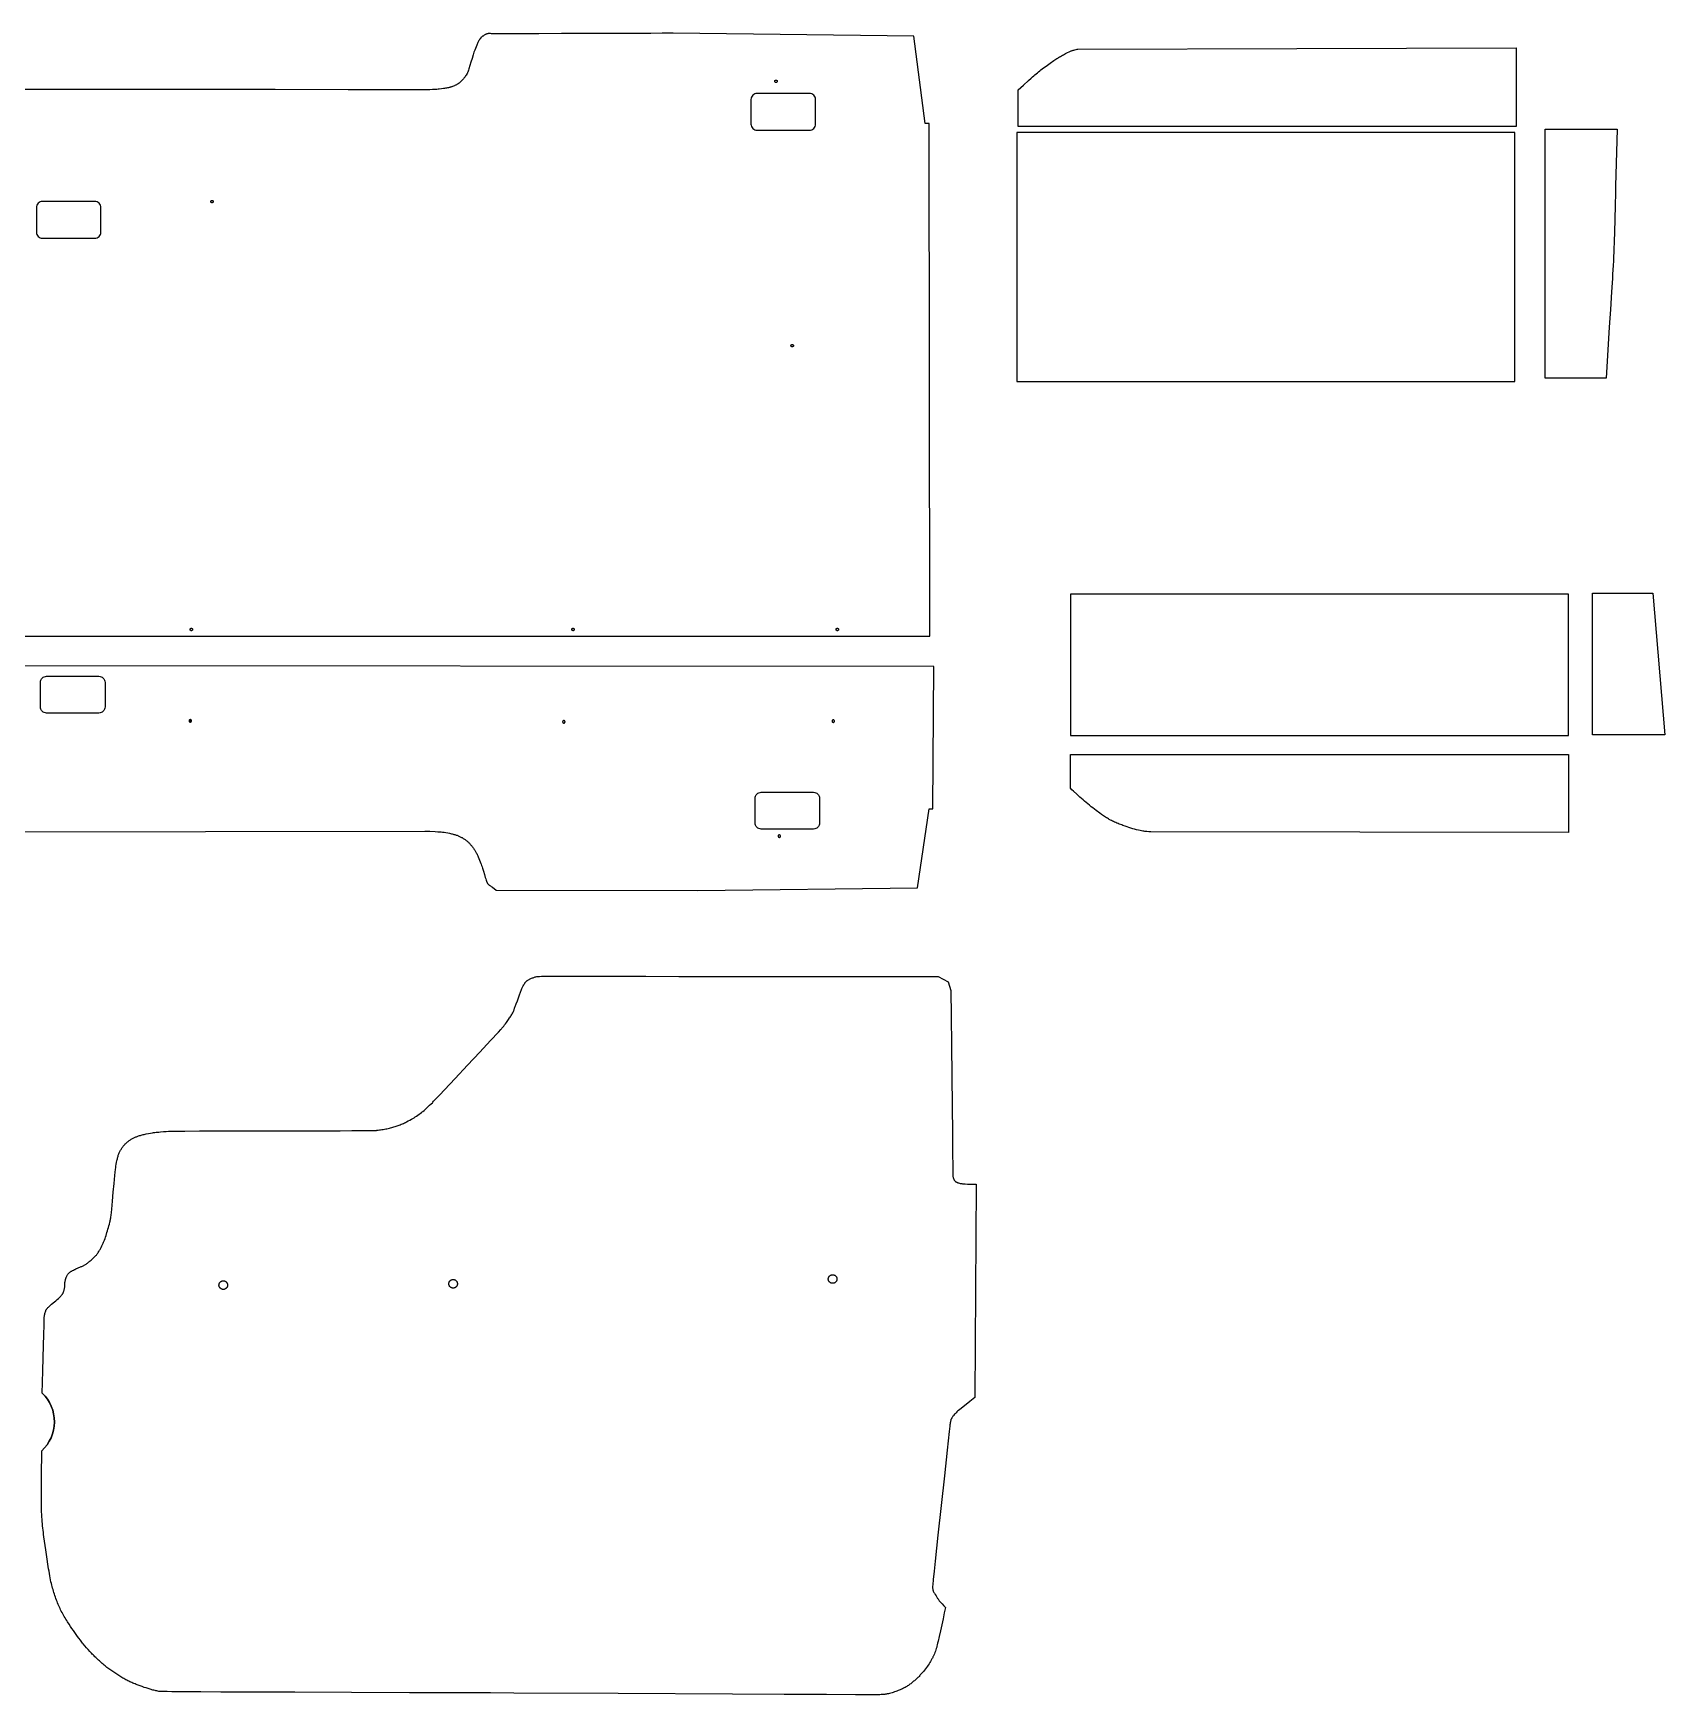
# Model space of a CAD drawing. Extents: x -1570 to 2418, y 1374 to 5847.
# Drawn here: x -236 to 2418, y 1374 to 4076 of the extents above; entities that cross this region are included whole.
import ezdxf

# ---------------------------------------------------------------- set-up
doc = ezdxf.new("R2010")
doc.units = 0
doc.layers.add('Default_Layer', color=1, linetype='CONTINUOUS')

msp = doc.modelspace()

# ---------------------------------------------------------------- linework, layer by layer
at = {"layer": 'Default_Layer'}
for points in [[(-318.1, 3095.7), (1222.3, 3095.7), (1221.4, 3929.2), (1214.6, 3929.2), (1196.4, 4071.6), (804.8, 4076.2), (786.7, 4076.1), (768.5, 4076), (750.3, 4075.9), (732.1, 4075.8), (695.7, 4075.7), (659.4, 4075.6), (623, 4075.5), (586.6, 4075.4), (568.4, 4075.4), (550.3, 4075.3), (532.1, 4075.2), (513.9, 4075), (513.2, 4075.1), (512.4, 4075.1), (510.9, 4075.2), (509.4, 4075.4), (507.9, 4075.5), (507.1, 4075.5), (506.4, 4075.6), (505.6, 4075.6), (504.9, 4075.5), (504.2, 4075.5), (503.4, 4075.4), (502.7, 4075.2), (502, 4075), (501.3, 4074.8), (500.6, 4074.5), (499.8, 4074.2), (499.1, 4073.9), (498.4, 4073.5), (497.7, 4073.1), (497, 4072.7), (496.3, 4072.2), (495.6, 4071.7), (494.9, 4071.2), (494.2, 4070.7), (493.6, 4070.2), (492.9, 4069.6), (492.3, 4069), (491.8, 4068.4), (491.2, 4067.8), (491, 4067.5), (490.7, 4067.2), (490.1, 4066.3), (489.6, 4065.4), (489, 4064.4), (488.4, 4063.3), (487.8, 4062.1), (487.2, 4060.9), (486.6, 4059.6), (486, 4058.2), (485.4, 4056.9), (484.2, 4054.1), (483.1, 4051.4), (482.1, 4048.8), (481.6, 4047.4), (480.9, 4045.5), (480.2, 4043.3), (479.4, 4040.9), (477.7, 4035.3), (476, 4029.4), (474.2, 4023.6), (472.6, 4018.5), (471.9, 4016.3), (471.3, 4014.5), (470.8, 4013.1), (470.6, 4012.5), (470.4, 4012.1), (470.1, 4011.4), (469.7, 4010.8), (469.4, 4010.1), (469, 4009.4), (468.2, 4008.1), (467.3, 4006.8), (466.4, 4005.5), (465.5, 4004.3), (464.6, 4003.1), (463.6, 4002), (462.7, 4000.9), (461.7, 3999.8), (460.6, 3998.7), (459.6, 3997.6), (458.5, 3996.6), (457.9, 3996.2), (457.4, 3995.7), (456.8, 3995.2), (456.2, 3994.8), (455.6, 3994.3), (455, 3993.9), (454.3, 3993.5), (453.7, 3993.1), (453, 3992.7), (452.2, 3992.3), (451.5, 3991.9), (450.7, 3991.5), (449.9, 3991.2), (449.1, 3990.8), (447.4, 3990.1), (445.7, 3989.4), (444.9, 3989.1), (444.1, 3988.8), (443.2, 3988.5), (442.4, 3988.3), (441.5, 3988), (440.4, 3987.8), (439.2, 3987.5), (437.8, 3987.3), (436.3, 3987), (434.8, 3986.7), (433.1, 3986.4), (431.4, 3986.2), (427.8, 3985.7), (424.2, 3985.2), (422.5, 3985), (420.7, 3984.8), (419, 3984.7), (417.4, 3984.6), (416, 3984.5), (413.3, 3984.5), (409.3, 3984.4), (404.2, 3984.4), (390.9, 3984.3), (373.6, 3984.3), (353.1, 3984.3), (329.6, 3984.3), (276.3, 3984.3), (157.5, 3984.5), (100.1, 3984.5), (49.4, 3984.6), (-318.6, 3984.6)], [(-312.1, 2777.3), (44.5, 2777.9), (401.1, 2778.5), (405.1, 2778.3), (409.3, 2778.1), (417.9, 2777.6), (422.1, 2777.4), (424, 2777.3), (425.9, 2777.1), (427.7, 2777), (429.5, 2776.8), (431, 2776.6), (432.5, 2776.4), (435.3, 2775.9), (438.3, 2775.4), (441.2, 2774.8), (442.7, 2774.5), (444.1, 2774.2), (445.6, 2773.9), (447, 2773.5), (448.3, 2773.1), (449.7, 2772.8), (450.9, 2772.4), (452.1, 2772), (453.3, 2771.6), (454.4, 2771.1), (455.4, 2770.7), (456.5, 2770.2), (457.5, 2769.8), (458.5, 2769.3), (459.6, 2768.7), (460.6, 2768.2), (461.6, 2767.7), (462.6, 2767.1), (463.5, 2766.5), (464.5, 2765.9), (465.5, 2765.2), (466.4, 2764.6), (467.3, 2763.9), (468.2, 2763.2), (469.1, 2762.5), (470, 2761.8), (470.8, 2761), (471.7, 2760.2), (472.6, 2759.4), (473.4, 2758.5), (474.3, 2757.6), (475.1, 2756.7), (476, 2755.7), (476.8, 2754.7), (477.6, 2753.7), (478.4, 2752.7), (479.2, 2751.7), (479.9, 2750.6), (480.7, 2749.6), (481.4, 2748.5), (482.1, 2747.4), (482.8, 2746.4), (483.5, 2745.3), (484.1, 2744.2), (484.7, 2743), (485.4, 2741.8), (486, 2740.5), (486.6, 2739.2), (487.2, 2737.9), (487.8, 2736.6), (488.9, 2733.9), (490, 2731.2), (491.1, 2728.5), (492.1, 2725.8), (492.7, 2724.4), (493.3, 2722.5), (494, 2720.5), (494.7, 2718.2), (496.2, 2713.2), (497.8, 2708), (499.3, 2702.9), (500, 2700.6), (500.7, 2698.5), (501.4, 2696.7), (501.9, 2695.1), (502.2, 2694.5), (502.4, 2694), (502.7, 2693.5), (502.9, 2693.2), (503.3, 2692.7), (503.7, 2692.2), (504.1, 2691.8), (504.6, 2691.4), (505.1, 2690.9), (505.6, 2690.6), (506.2, 2690.2), (506.7, 2689.8), (507.8, 2689.1), (508.9, 2688.4), (510, 2687.7), (510.6, 2687.4), (511.1, 2687), (517.2, 2682.2), (845.2, 2681.6), (1202, 2686.3), (1221.1, 2814.6), (1227.4, 2814.6), (1228.6, 3045.9), (1228.6, 3045.9), (-312.1, 3047.1)], [(17.7, 2957.7), (21.3, 2957.7)]]:
    msp.add_lwpolyline(points, dxfattribs=at)
for points in [[(2176.1, 4052.3), (2176.1, 3924.7), (1366.1, 3924.7), (1366.1, 3984.4), (1370.2, 3988.1), (1374.5, 3991.9), (1382.9, 3999.5), (1387.1, 4003.3), (1389.2, 4005.1), (1391.2, 4006.8), (1393.3, 4008.6), (1395.2, 4010.2), (1397.2, 4011.8), (1399.1, 4013.4), (1401, 4014.9), (1403, 4016.5), (1405.1, 4018.1), (1407.2, 4019.7), (1411.5, 4022.9), (1415.8, 4026), (1419.9, 4029), (1421.9, 4030.4), (1423.8, 4031.7), (1425.6, 4032.9), (1427.3, 4034), (1428.9, 4035), (1430.3, 4035.9), (1431.7, 4036.8), (1433.2, 4037.7), (1434.8, 4038.6), (1436.5, 4039.5), (1438.1, 4040.4), (1439.8, 4041.3), (1443.1, 4043), (1446.3, 4044.6), (1449, 4045.9), (1451.3, 4047), (1452.2, 4047.4), (1452.9, 4047.7), (1453.5, 4047.9), (1454.2, 4048.1), (1455.4, 4048.5), (1456.7, 4048.9), (1457.9, 4049.2), (1460.5, 4049.8), (1461.7, 4050.1), (1463, 4050.5), (1819.2, 4051.3), (2176.1, 4052.3)], [(970.1, 3998.1), (970.1, 3998.3), (970.1, 3998.5), (970.2, 3998.7), (970.2, 3998.9), (970.3, 3999.1), (970.4, 3999.2), (970.5, 3999.4), (970.6, 3999.5), (970.8, 3999.6), (970.9, 3999.8), (971.1, 3999.9), (971.3, 3999.9), (971.5, 4000), (971.7, 4000.1), (971.9, 4000.1), (972.1, 4000.1), (972.3, 4000.1), (972.5, 4000.1), (972.7, 4000), (972.8, 3999.9), (973, 3999.9), (973.2, 3999.8), (973.3, 3999.6), (973.5, 3999.5), (973.6, 3999.4), (973.7, 3999.2), (973.8, 3999.1), (973.9, 3998.9), (974, 3998.7), (974, 3998.5), (974.1, 3998.3), (974.1, 3998.1), (974.1, 3997.9), (974, 3997.7), (974, 3997.5), (973.9, 3997.3), (973.8, 3997.1), (973.7, 3997), (973.6, 3996.8), (973.5, 3996.7), (973.3, 3996.6), (973.2, 3996.4), (973, 3996.3), (972.8, 3996.3), (972.7, 3996.2), (972.5, 3996.1), (972.3, 3996.1), (972.1, 3996.1), (971.9, 3996.1), (971.7, 3996.1), (971.5, 3996.2), (971.3, 3996.3), (971.1, 3996.3), (970.9, 3996.4), (970.8, 3996.6), (970.6, 3996.7), (970.5, 3996.8), (970.4, 3997), (970.3, 3997.1), (970.2, 3997.3), (970.2, 3997.5), (970.1, 3997.7), (970.1, 3997.9), (970.1, 3998.1)], [(2222.8, 3920), (2340.3, 3920), (2337.6, 3827.7), (2337.2, 3813.4), (2336.9, 3799), (2336.2, 3770.3), (2335.8, 3756), (2335.6, 3748.8), (2335.4, 3741.7), (2335.1, 3734.5), (2334.9, 3727.3), (2334.6, 3720.1), (2334.3, 3713), (2334, 3705.8), (2333.6, 3698.6), (2333.2, 3691.5), (2332.8, 3684.3), (2332.4, 3677.1), (2332, 3670), (2331.1, 3655.6), (2329.2, 3627), (2328.3, 3612.6), (2327.4, 3598.3), (2322.3, 3515), (2222.9, 3515), (2222.8, 3515), (2222.8, 3717.5), (2222.8, 3920)], [(1363.7, 3509.9), (2173.7, 3509.9), (2173.7, 3914.9), (1363.7, 3914.9), (1363.7, 3509.9)], [(52.9, 3802.3), (52.9, 3802.5), (52.9, 3802.7), (52.9, 3802.9), (53, 3803.1), (53.1, 3803.3), (53.2, 3803.4), (53.3, 3803.6), (53.4, 3803.7), (53.6, 3803.9), (53.7, 3804), (53.9, 3804.1), (54.1, 3804.2), (54.3, 3804.2), (54.5, 3804.3), (54.7, 3804.3), (54.9, 3804.3), (55.1, 3804.3), (55.3, 3804.3), (55.4, 3804.2), (55.6, 3804.2), (55.8, 3804.1), (56, 3804), (56.1, 3803.9), (56.3, 3803.7), (56.4, 3803.6), (56.5, 3803.4), (56.6, 3803.3), (56.7, 3803.1), (56.8, 3802.9), (56.8, 3802.7), (56.8, 3802.5), (56.9, 3802.3), (56.8, 3802.1), (56.8, 3801.9), (56.8, 3801.7), (56.7, 3801.6), (56.6, 3801.4), (56.5, 3801.2), (56.4, 3801.1), (56.3, 3800.9), (56.1, 3800.8), (56, 3800.7), (55.8, 3800.6), (55.6, 3800.5), (55.4, 3800.4), (55.3, 3800.4), (55.1, 3800.3), (54.9, 3800.3), (54.7, 3800.3), (54.5, 3800.4), (54.3, 3800.4), (54.1, 3800.5), (53.9, 3800.6), (53.7, 3800.7), (53.6, 3800.8), (53.4, 3800.9), (53.3, 3801.1), (53.2, 3801.2), (53.1, 3801.4), (53, 3801.6), (52.9, 3801.7), (52.9, 3801.9), (52.9, 3802.1), (52.9, 3802.3)], [(996.4, 3568), (996.4, 3568.2), (996.5, 3568.4), (996.5, 3568.6), (996.6, 3568.8), (996.7, 3569), (996.8, 3569.1), (996.9, 3569.3), (997, 3569.4), (997.1, 3569.6), (997.3, 3569.7), (997.5, 3569.8), (997.6, 3569.9), (997.8, 3569.9), (998, 3570), (998.2, 3570), (998.4, 3570), (998.6, 3570), (998.8, 3570), (999, 3569.9), (999.2, 3569.9), (999.4, 3569.8), (999.5, 3569.7), (999.7, 3569.6), (999.8, 3569.4), (1000, 3569.3), (1000.1, 3569.1), (1000.2, 3569), (1000.3, 3568.8), (1000.3, 3568.6), (1000.4, 3568.4), (1000.4, 3568.2), (1000.4, 3568), (1000.4, 3567.8), (1000.4, 3567.6), (1000.3, 3567.4), (1000.3, 3567.2), (1000.2, 3567.1), (1000.1, 3566.9), (1000, 3566.7), (999.8, 3566.6), (999.7, 3566.5), (999.5, 3566.4), (999.4, 3566.3), (999.2, 3566.2), (999, 3566.1), (998.8, 3566.1), (998.6, 3566), (998.4, 3566), (998.2, 3566), (998, 3566.1), (997.8, 3566.1), (997.6, 3566.2), (997.5, 3566.3), (997.3, 3566.4), (997.1, 3566.5), (997, 3566.6), (996.9, 3566.7), (996.8, 3566.9), (996.7, 3567.1), (996.6, 3567.2), (996.5, 3567.4), (996.5, 3567.6), (996.4, 3567.8), (996.4, 3568)], [(2260.9, 3163.8), (1450.9, 3163.8), (1450.9, 2933.8), (2260.9, 2933.8), (2260.9, 3163.8)], [(2417.6, 2935.2), (2300.8, 2935.2), (2300.1, 2935.2), (2300.1, 2971.6), (2300.1, 3165.2), (2398, 3165.2), (2417.6, 2935.2)], [(19.2, 3106.4), (19.2, 3106.6), (19.2, 3106.8), (19.3, 3107), (19.3, 3107.2), (19.4, 3107.3), (19.5, 3107.5), (19.6, 3107.7), (19.8, 3107.8), (19.9, 3107.9), (20.1, 3108.1), (20.2, 3108.2), (20.4, 3108.2), (20.6, 3108.3), (20.8, 3108.4), (21, 3108.4), (21.2, 3108.4), (21.4, 3108.4), (21.6, 3108.4), (21.8, 3108.3), (22, 3108.2), (22.1, 3108.2), (22.3, 3108.1), (22.5, 3107.9), (22.6, 3107.8), (22.7, 3107.7), (22.8, 3107.5), (22.9, 3107.3), (23, 3107.2), (23.1, 3107), (23.1, 3106.8), (23.2, 3106.6), (23.2, 3106.4), (23.2, 3106.2), (23.1, 3106), (23.1, 3105.8), (23, 3105.6), (22.9, 3105.4), (22.8, 3105.3), (22.7, 3105.1), (22.6, 3105), (22.5, 3104.8), (22.3, 3104.7), (22.1, 3104.6), (22, 3104.5), (21.8, 3104.5), (21.6, 3104.4), (21.4, 3104.4), (21.2, 3104.4), (21, 3104.4), (20.8, 3104.4), (20.6, 3104.5), (20.4, 3104.5), (20.2, 3104.6), (20.1, 3104.7), (19.9, 3104.8), (19.8, 3105), (19.6, 3105.1), (19.5, 3105.3), (19.4, 3105.4), (19.3, 3105.6), (19.3, 3105.8), (19.2, 3106), (19.2, 3106.2), (19.2, 3106.4)], [(640, 3106.4), (640, 3106.6), (640, 3106.8), (640.1, 3107), (640.1, 3107.2), (640.2, 3107.3), (640.3, 3107.5), (640.4, 3107.7), (640.6, 3107.8), (640.7, 3107.9), (640.9, 3108.1), (641, 3108.2), (641.2, 3108.2), (641.4, 3108.3), (641.6, 3108.4), (641.8, 3108.4), (642, 3108.4), (642.2, 3108.4), (642.4, 3108.4), (642.6, 3108.3), (642.8, 3108.2), (642.9, 3108.2), (643.1, 3108.1), (643.3, 3107.9), (643.4, 3107.8), (643.5, 3107.7), (643.6, 3107.5), (643.7, 3107.3), (643.8, 3107.2), (643.9, 3107), (643.9, 3106.8), (644, 3106.6), (644, 3106.4), (644, 3106.2), (643.9, 3106), (643.9, 3105.8), (643.8, 3105.6), (643.7, 3105.4), (643.6, 3105.3), (643.5, 3105.1), (643.4, 3105), (643.3, 3104.8), (643.1, 3104.7), (642.9, 3104.6), (642.8, 3104.5), (642.6, 3104.5), (642.4, 3104.4), (642.2, 3104.4), (642, 3104.4), (641.8, 3104.4), (641.6, 3104.4), (641.4, 3104.5), (641.2, 3104.5), (641, 3104.6), (640.9, 3104.7), (640.7, 3104.8), (640.6, 3105), (640.4, 3105.1), (640.3, 3105.3), (640.2, 3105.4), (640.1, 3105.6), (640.1, 3105.8), (640, 3106), (640, 3106.2), (640, 3106.4)], [(1069.8, 3106.4), (1069.8, 3106.6), (1069.8, 3106.8), (1069.9, 3107), (1069.9, 3107.2), (1070, 3107.3), (1070.1, 3107.5), (1070.2, 3107.7), (1070.4, 3107.8), (1070.5, 3107.9), (1070.7, 3108.1), (1070.8, 3108.2), (1071, 3108.2), (1071.2, 3108.3), (1071.4, 3108.4), (1071.6, 3108.4), (1071.8, 3108.4), (1072, 3108.4), (1072.2, 3108.4), (1072.4, 3108.3), (1072.5, 3108.2), (1072.7, 3108.2), (1072.9, 3108.1), (1073, 3107.9), (1073.2, 3107.8), (1073.3, 3107.7), (1073.4, 3107.5), (1073.5, 3107.3), (1073.6, 3107.2), (1073.7, 3107), (1073.7, 3106.8), (1073.8, 3106.6), (1073.8, 3106.4), (1073.8, 3106.2), (1073.7, 3106), (1073.7, 3105.8), (1073.6, 3105.6), (1073.5, 3105.4), (1073.4, 3105.3), (1073.3, 3105.1), (1073.2, 3105), (1073, 3104.8), (1072.9, 3104.7), (1072.7, 3104.6), (1072.5, 3104.5), (1072.4, 3104.5), (1072.2, 3104.4), (1072, 3104.4), (1071.8, 3104.4), (1071.6, 3104.4), (1071.4, 3104.4), (1071.2, 3104.5), (1071, 3104.5), (1070.8, 3104.6), (1070.7, 3104.7), (1070.5, 3104.8), (1070.4, 3105), (1070.2, 3105.1), (1070.1, 3105.3), (1070, 3105.4), (1069.9, 3105.6), (1069.9, 3105.8), (1069.8, 3106), (1069.8, 3106.2), (1069.8, 3106.4)], [(21.5, 2957.7), (21.5, 2957.9), (21.5, 2958.1), (21.4, 2958.3), (21.3, 2958.5), (21.3, 2958.6), (21.2, 2958.8), (21, 2959), (20.9, 2959.1), (20.8, 2959.2), (20.6, 2959.4), (20.4, 2959.5), (20.3, 2959.5), (20.1, 2959.6), (19.9, 2959.7), (19.7, 2959.7), (19.5, 2959.7), (19.3, 2959.7), (19.1, 2959.7), (18.9, 2959.6), (18.7, 2959.5), (18.5, 2959.5), (18.4, 2959.4), (18.2, 2959.2), (18.1, 2959.1), (17.9, 2959), (17.8, 2958.8), (17.7, 2958.6), (17.6, 2958.5), (17.6, 2958.3), (17.5, 2958.1), (17.5, 2957.9), (17.5, 2957.7), (17.5, 2957.5), (17.5, 2957.3), (17.6, 2957.1), (17.6, 2956.9), (17.7, 2956.7), (17.8, 2956.6), (17.9, 2956.4), (18.1, 2956.3), (18.2, 2956.2), (18.4, 2956), (18.5, 2955.9), (18.7, 2955.9), (18.9, 2955.8), (19.1, 2955.7), (19.3, 2955.7), (19.5, 2955.7), (19.7, 2955.7), (19.9, 2955.7), (20.1, 2955.8), (20.3, 2955.9), (20.4, 2955.9), (20.6, 2956), (20.8, 2956.2), (20.9, 2956.3), (21, 2956.4), (21.2, 2956.6), (21.3, 2956.7), (21.3, 2956.9), (21.4, 2957.1), (21.5, 2957.3), (21.5, 2957.5), (21.5, 2957.7)], [(629, 2956.2), (629, 2956.4), (629, 2956.6), (628.9, 2956.7), (628.9, 2956.9), (628.8, 2957.1), (628.7, 2957.3), (628.6, 2957.4), (628.4, 2957.6), (628.3, 2957.7), (628.1, 2957.8), (628, 2957.9), (627.8, 2958), (627.6, 2958.1), (627.4, 2958.1), (627.2, 2958.1), (627, 2958.2), (626.8, 2958.1), (626.6, 2958.1), (626.4, 2958.1), (626.2, 2958), (626.1, 2957.9), (625.9, 2957.8), (625.8, 2957.7), (625.6, 2957.6), (625.5, 2957.4), (625.4, 2957.3), (625.3, 2957.1), (625.2, 2956.9), (625.1, 2956.7), (625.1, 2956.6), (625, 2956.4), (625, 2956.2), (625, 2955.9), (625.1, 2955.7), (625.1, 2955.6), (625.2, 2955.4), (625.3, 2955.2), (625.4, 2955), (625.5, 2954.9), (625.6, 2954.7), (625.8, 2954.6), (625.9, 2954.5), (626.1, 2954.4), (626.2, 2954.3), (626.4, 2954.2), (626.6, 2954.2), (626.8, 2954.2), (627, 2954.2), (627.2, 2954.2), (627.4, 2954.2), (627.6, 2954.2), (627.8, 2954.3), (628, 2954.4), (628.1, 2954.5), (628.3, 2954.6), (628.4, 2954.7), (628.6, 2954.9), (628.7, 2955), (628.8, 2955.2), (628.9, 2955.4), (628.9, 2955.6), (629, 2955.7), (629, 2955.9), (629, 2956.2)], [(1067.2, 2957.2), (1067.2, 2957.4), (1067.1, 2957.6), (1067.1, 2957.8), (1067, 2958), (1066.9, 2958.2), (1066.8, 2958.3), (1066.7, 2958.5), (1066.6, 2958.6), (1066.4, 2958.8), (1066.3, 2958.9), (1066.1, 2959), (1066, 2959.1), (1065.8, 2959.1), (1065.6, 2959.2), (1065.4, 2959.2), (1065.2, 2959.2), (1065, 2959.2), (1064.8, 2959.2), (1064.6, 2959.1), (1064.4, 2959.1), (1064.2, 2959), (1064.1, 2958.9), (1063.9, 2958.8), (1063.8, 2958.6), (1063.6, 2958.5), (1063.5, 2958.3), (1063.4, 2958.2), (1063.3, 2958), (1063.3, 2957.8), (1063.2, 2957.6), (1063.2, 2957.4), (1063.2, 2957.2), (1063.2, 2957), (1063.2, 2956.8), (1063.3, 2956.6), (1063.3, 2956.4), (1063.4, 2956.3), (1063.5, 2956.1), (1063.6, 2955.9), (1063.8, 2955.8), (1063.9, 2955.7), (1064.1, 2955.6), (1064.2, 2955.5), (1064.4, 2955.4), (1064.6, 2955.3), (1064.8, 2955.3), (1065, 2955.2), (1065.2, 2955.2), (1065.4, 2955.2), (1065.6, 2955.3), (1065.8, 2955.3), (1066, 2955.4), (1066.1, 2955.5), (1066.3, 2955.6), (1066.4, 2955.7), (1066.6, 2955.8), (1066.7, 2955.9), (1066.8, 2956.1), (1066.9, 2956.3), (1067, 2956.4), (1067.1, 2956.6), (1067.1, 2956.8), (1067.2, 2957), (1067.2, 2957.2)], [(1450.9, 2848.1), (1450.9, 2902.8), (2260.9, 2902.8), (2260.9, 2776.1), (1921.5, 2776.5), (1581.9, 2777), (1580.2, 2777.1), (1578.5, 2777.3), (1575.2, 2777.6), (1573.5, 2777.7), (1571.9, 2777.9), (1570.2, 2778.1), (1568.6, 2778.4), (1566.6, 2778.8), (1564.2, 2779.3), (1561.5, 2779.9), (1558.5, 2780.7), (1555.3, 2781.5), (1552.2, 2782.3), (1550.6, 2782.8), (1549.1, 2783.2), (1547.6, 2783.7), (1546.2, 2784.1), (1543.2, 2785.1), (1539.8, 2786.3), (1536.2, 2787.6), (1534.3, 2788.3), (1532.3, 2789), (1530.4, 2789.8), (1528.5, 2790.5), (1526.5, 2791.3), (1524.6, 2792.2), (1522.7, 2793), (1520.9, 2793.8), (1519.2, 2794.7), (1517.5, 2795.5), (1515.9, 2796.4), (1514.2, 2797.3), (1512.6, 2798.3), (1511, 2799.2), (1509.5, 2800.2), (1507.9, 2801.3), (1506.3, 2802.3), (1504.8, 2803.4), (1501.7, 2805.5), (1498.8, 2807.7), (1493, 2811.9), (1490.2, 2813.9), (1487.5, 2816), (1484.7, 2818.1), (1482, 2820.3), (1479.3, 2822.5), (1476.6, 2824.7), (1474, 2826.9), (1471.4, 2829.1), (1468.7, 2831.4), (1466.2, 2833.8), (1463.6, 2836.1), (1461.1, 2838.5), (1456, 2843.3), (1453.4, 2845.7), (1450.9, 2848.1)], [(979.4, 2770.2), (979.4, 2770.4), (979.4, 2770.6), (979.3, 2770.8), (979.3, 2771), (979.2, 2771.1), (979.1, 2771.3), (979, 2771.5), (978.9, 2771.6), (978.7, 2771.7), (978.6, 2771.8), (978.4, 2771.9), (978.2, 2772), (978, 2772.1), (977.8, 2772.1), (977.6, 2772.2), (977.4, 2772.2), (977.2, 2772.2), (977, 2772.1), (976.8, 2772.1), (976.7, 2772), (976.5, 2771.9), (976.3, 2771.8), (976.2, 2771.7), (976, 2771.6), (975.9, 2771.5), (975.8, 2771.3), (975.7, 2771.1), (975.6, 2771), (975.5, 2770.8), (975.5, 2770.6), (975.4, 2770.4), (975.4, 2770.2), (975.4, 2770), (975.5, 2769.8), (975.5, 2769.6), (975.6, 2769.4), (975.7, 2769.2), (975.8, 2769.1), (975.9, 2768.9), (976, 2768.8), (976.2, 2768.6), (976.3, 2768.5), (976.5, 2768.4), (976.7, 2768.3), (976.8, 2768.3), (977, 2768.2), (977.2, 2768.2), (977.4, 2768.2), (977.6, 2768.2), (977.8, 2768.2), (978, 2768.3), (978.2, 2768.3), (978.4, 2768.4), (978.6, 2768.5), (978.7, 2768.6), (978.9, 2768.8), (979, 2768.9), (979.1, 2769.1), (979.2, 2769.2), (979.3, 2769.4), (979.3, 2769.6), (979.4, 2769.8), (979.4, 2770), (979.4, 2770.2)], [(1071.2, 2049.8), (1071.2, 2049.4), (1071.2, 2049.1), (1071.1, 2048.7), (1071, 2048.4), (1071, 2048), (1070.9, 2047.7), (1070.8, 2047.4), (1070.6, 2047), (1070.5, 2046.7), (1070.3, 2046.4), (1070.2, 2046.1), (1070, 2045.9), (1069.8, 2045.6), (1069.6, 2045.3), (1069.4, 2045.1), (1069.1, 2044.8), (1068.9, 2044.6), (1068.6, 2044.4), (1068.4, 2044.2), (1068.1, 2044), (1067.8, 2043.8), (1067.5, 2043.6), (1067.2, 2043.5), (1066.9, 2043.3), (1066.6, 2043.2), (1066.3, 2043.1), (1065.9, 2043), (1065.6, 2042.9), (1065.3, 2042.8), (1064.9, 2042.8), (1064.5, 2042.8), (1064.2, 2042.8), (1063.8, 2042.8), (1063.5, 2042.8), (1063.1, 2042.8), (1062.8, 2042.9), (1062.4, 2043), (1062.1, 2043.1), (1061.8, 2043.2), (1061.5, 2043.3), (1061.2, 2043.5), (1060.9, 2043.6), (1060.6, 2043.8), (1060.3, 2044), (1060, 2044.2), (1059.7, 2044.4), (1059.5, 2044.6), (1059.2, 2044.8), (1059, 2045.1), (1058.8, 2045.3), (1058.6, 2045.6), (1058.4, 2045.9), (1058.2, 2046.1), (1058, 2046.4), (1057.9, 2046.7), (1057.7, 2047), (1057.6, 2047.4), (1057.5, 2047.7), (1057.4, 2048), (1057.3, 2048.4), (1057.3, 2048.7), (1057.2, 2049.1), (1057.2, 2049.4), (1057.2, 2049.8), (1057.2, 2050.1), (1057.2, 2050.5), (1057.3, 2050.8), (1057.3, 2051.2), (1057.4, 2051.5), (1057.5, 2051.8), (1057.6, 2052.2), (1057.7, 2052.5), (1057.9, 2052.8), (1058, 2053.1), (1058.2, 2053.4), (1058.4, 2053.7), (1058.6, 2054), (1058.8, 2054.2), (1059, 2054.5), (1059.2, 2054.7), (1059.5, 2054.9), (1059.7, 2055.2), (1060, 2055.4), (1060.3, 2055.6), (1060.6, 2055.8), (1060.9, 2055.9), (1061.2, 2056.1), (1061.5, 2056.2), (1061.8, 2056.3), (1062.1, 2056.5), (1062.4, 2056.5), (1062.8, 2056.6), (1063.1, 2056.7), (1063.5, 2056.7), (1063.8, 2056.8), (1064.2, 2056.8), (1064.5, 2056.8), (1064.9, 2056.7), (1065.3, 2056.7), (1065.6, 2056.6), (1065.9, 2056.5), (1066.3, 2056.5), (1066.6, 2056.3), (1066.9, 2056.2), (1067.2, 2056.1), (1067.5, 2055.9), (1067.8, 2055.8), (1068.1, 2055.6), (1068.4, 2055.4), (1068.6, 2055.2), (1068.9, 2054.9), (1069.1, 2054.7), (1069.4, 2054.5), (1069.6, 2054.2), (1069.8, 2054), (1070, 2053.7), (1070.2, 2053.4), (1070.3, 2053.1), (1070.5, 2052.8), (1070.6, 2052.5), (1070.8, 2052.2), (1070.9, 2051.8), (1071, 2051.5), (1071, 2051.2), (1071.1, 2050.8), (1071.2, 2050.5), (1071.2, 2050.1), (1071.2, 2049.8)], [(80.1, 2039.9), (80.1, 2039.5), (80.1, 2039.2), (80, 2038.8), (80, 2038.5), (79.9, 2038.1), (79.8, 2037.8), (79.7, 2037.5), (79.6, 2037.2), (79.4, 2036.9), (79.3, 2036.6), (79.1, 2036.3), (78.9, 2036), (78.7, 2035.7), (78.5, 2035.4), (78.3, 2035.2), (78.1, 2034.9), (77.8, 2034.7), (77.6, 2034.5), (77.3, 2034.3), (77, 2034.1), (76.8, 2033.9), (76.5, 2033.7), (76.2, 2033.6), (75.9, 2033.4), (75.5, 2033.3), (75.2, 2033.2), (74.9, 2033.1), (74.5, 2033), (74.2, 2033), (73.8, 2032.9), (73.5, 2032.9), (73.1, 2032.9), (72.8, 2032.9), (72.4, 2032.9), (72.1, 2033), (71.7, 2033), (71.4, 2033.1), (71, 2033.2), (70.7, 2033.3), (70.4, 2033.4), (70.1, 2033.6), (69.8, 2033.7), (69.5, 2033.9), (69.2, 2034.1), (68.9, 2034.3), (68.7, 2034.5), (68.4, 2034.7), (68.2, 2034.9), (67.9, 2035.2), (67.7, 2035.4), (67.5, 2035.7), (67.3, 2036), (67.1, 2036.3), (67, 2036.6), (66.8, 2036.9), (66.7, 2037.2), (66.6, 2037.5), (66.4, 2037.8), (66.3, 2038.1), (66.3, 2038.5), (66.2, 2038.8), (66.2, 2039.2), (66.1, 2039.5), (66.1, 2039.9), (66.1, 2040.3), (66.2, 2040.6), (66.2, 2041), (66.3, 2041.3), (66.3, 2041.6), (66.4, 2042), (66.6, 2042.3), (66.7, 2042.6), (66.8, 2042.9), (67, 2043.2), (67.1, 2043.5), (67.3, 2043.8), (67.5, 2044.1), (67.7, 2044.3), (67.9, 2044.6), (68.2, 2044.8), (68.4, 2045.1), (68.7, 2045.3), (68.9, 2045.5), (69.2, 2045.7), (69.5, 2045.9), (69.8, 2046), (70.1, 2046.2), (70.4, 2046.3), (70.7, 2046.5), (71, 2046.6), (71.4, 2046.7), (71.7, 2046.8), (72.1, 2046.8), (72.4, 2046.9), (72.8, 2046.9), (73.1, 2046.9), (73.5, 2046.9), (73.8, 2046.9), (74.2, 2046.8), (74.5, 2046.8), (74.9, 2046.7), (75.2, 2046.6), (75.5, 2046.5), (75.9, 2046.3), (76.2, 2046.2), (76.5, 2046), (76.8, 2045.9), (77, 2045.7), (77.3, 2045.5), (77.6, 2045.3), (77.8, 2045.1), (78.1, 2044.8), (78.3, 2044.6), (78.5, 2044.3), (78.7, 2044.1), (78.9, 2043.8), (79.1, 2043.5), (79.3, 2043.2), (79.4, 2042.9), (79.6, 2042.6), (79.7, 2042.3), (79.8, 2042), (79.9, 2041.6), (80, 2041.3), (80, 2041), (80.1, 2040.6), (80.1, 2040.3), (80.1, 2039.9)], [(453.9, 2042), (453.9, 2041.7), (453.9, 2041.3), (453.9, 2041), (453.8, 2040.6), (453.7, 2040.3), (453.6, 2039.9), (453.5, 2039.6), (453.4, 2039.3), (453.3, 2039), (453.1, 2038.7), (452.9, 2038.4), (452.7, 2038.1), (452.6, 2037.8), (452.3, 2037.6), (452.1, 2037.3), (451.9, 2037.1), (451.6, 2036.8), (451.4, 2036.6), (451.1, 2036.4), (450.9, 2036.2), (450.6, 2036), (450.3, 2035.9), (450, 2035.7), (449.7, 2035.6), (449.3, 2035.5), (449, 2035.3), (448.7, 2035.3), (448.4, 2035.2), (448, 2035.1), (447.7, 2035.1), (447.3, 2035), (446.9, 2035), (446.6, 2035), (446.2, 2035.1), (445.9, 2035.1), (445.5, 2035.2), (445.2, 2035.3), (444.9, 2035.3), (444.5, 2035.5), (444.2, 2035.6), (443.9, 2035.7), (443.6, 2035.9), (443.3, 2036), (443, 2036.2), (442.8, 2036.4), (442.5, 2036.6), (442.2, 2036.8), (442, 2037.1), (441.8, 2037.3), (441.5, 2037.6), (441.3, 2037.8), (441.1, 2038.1), (441, 2038.4), (440.8, 2038.7), (440.6, 2039), (440.5, 2039.3), (440.4, 2039.6), (440.3, 2039.9), (440.2, 2040.3), (440.1, 2040.6), (440, 2041), (440, 2041.3), (440, 2041.7), (439.9, 2042), (440, 2042.4), (440, 2042.7), (440, 2043.1), (440.1, 2043.4), (440.2, 2043.8), (440.3, 2044.1), (440.4, 2044.4), (440.5, 2044.8), (440.6, 2045.1), (440.8, 2045.4), (441, 2045.7), (441.1, 2045.9), (441.3, 2046.2), (441.5, 2046.5), (441.8, 2046.7), (442, 2047), (442.2, 2047.2), (442.5, 2047.4), (442.8, 2047.6), (443, 2047.8), (443.3, 2048), (443.6, 2048.2), (443.9, 2048.3), (444.2, 2048.5), (444.5, 2048.6), (444.9, 2048.7), (445.2, 2048.8), (445.5, 2048.9), (445.9, 2048.9), (446.2, 2049), (446.6, 2049), (446.9, 2049), (447.3, 2049), (447.7, 2049), (448, 2048.9), (448.4, 2048.9), (448.7, 2048.8), (449, 2048.7), (449.3, 2048.6), (449.7, 2048.5), (450, 2048.3), (450.3, 2048.2), (450.6, 2048), (450.9, 2047.8), (451.1, 2047.6), (451.4, 2047.4), (451.6, 2047.2), (451.9, 2047), (452.1, 2046.7), (452.3, 2046.5), (452.6, 2046.2), (452.7, 2045.9), (452.9, 2045.7), (453.1, 2045.4), (453.3, 2045.1), (453.4, 2044.8), (453.5, 2044.4), (453.6, 2044.1), (453.7, 2043.8), (453.8, 2043.4), (453.9, 2043.1), (453.9, 2042.7), (453.9, 2042.4), (453.9, 2042)]]:
    msp.add_lwpolyline(points, close=True, dxfattribs=at)
for points in [[(931.4, 3928.4, 0.414214), (941.4, 3918.4), (1026.4, 3918.4, 0.414214), (1036.4, 3928.4), (1036.4, 3968.4, 0.414214), (1026.4, 3978.4), (941.4, 3978.4, 0.414214), (931.4, 3968.4), (931.4, 3928.4)], [(-230.9, 3752.6, 0.414214), (-220.9, 3742.6), (-135.9, 3742.6, 0.414214), (-125.9, 3752.6), (-125.9, 3792.6, 0.414214), (-135.9, 3802.6), (-220.9, 3802.6, 0.414214), (-230.9, 3792.6), (-230.9, 3752.6)], [(-119.2, 2980.3, -0.414214), (-129.2, 2970.3), (-214.2, 2970.3, -0.414214), (-224.2, 2980.3), (-224.2, 3020.3, -0.414214), (-214.2, 3030.3), (-129.2, 3030.3, -0.414214), (-119.2, 3020.3), (-119.2, 2980.3)], [(1043.1, 2791.6, -0.414214), (1033.1, 2781.6), (948.1, 2781.6, -0.414214), (938.1, 2791.6), (938.1, 2831.6, -0.414214), (948.1, 2841.6), (1033.1, 2841.6, -0.414214), (1043.1, 2831.6), (1043.1, 2791.6)], [(-222.1, 1770.4, 0.430206), (-221.3, 1864.3), (-220.9, 1881.6), (-220.4, 1901.1), (-219.3, 1941.5), (-218.8, 1959.6), (-218.4, 1974.6), (-218.2, 1980.5), (-218, 1985.2), (-217.9, 1988.3), (-217.8, 1989.3), (-217.7, 1989.8), (-217.5, 1991.1), (-217.2, 1992.5), (-216.9, 1993.9), (-216.5, 1995.2), (-216.1, 1996.5), (-215.9, 1997.1), (-215.7, 1997.7), (-215.4, 1998.3), (-215.2, 1998.9), (-214.9, 1999.4), (-214.7, 1999.9), (-214.4, 2000.3), (-214.1, 2000.8), (-213.8, 2001.2), (-213.4, 2001.6), (-213.1, 2002), (-212.7, 2002.4), (-212, 2003.2), (-211.2, 2004), (-210.4, 2004.7), (-209.6, 2005.5), (-208.8, 2006.2), (-208.4, 2006.7), (-207.7, 2007.2), (-206, 2008.7), (-201.4, 2012.5), (-199.1, 2014.5), (-196.9, 2016.4), (-195.1, 2018), (-194.4, 2018.6), (-193.9, 2019.1), (-192.1, 2020.9), (-191.2, 2021.9), (-190.4, 2022.8), (-189.6, 2023.8), (-189.2, 2024.3), (-188.8, 2024.8), (-188.5, 2025.3), (-188.1, 2025.8), (-187.8, 2026.3), (-187.5, 2026.9), (-187.2, 2027.5), (-187, 2028), (-186.7, 2028.6), (-186.5, 2029.2), (-186.3, 2029.8), (-186.1, 2030.4), (-185.8, 2031.6), (-185.5, 2032.8), (-185.2, 2034), (-184.9, 2035.3), (-184.7, 2036.5), (-184.6, 2037.1), (-184.6, 2037.8), (-184.5, 2038.4), (-184.5, 2039), (-184.4, 2040.3), (-184.4, 2041.6), (-184.4, 2042.8), (-184.4, 2043.5), (-184.4, 2044.1), (-184.3, 2044.7), (-184.2, 2045.4), (-184.1, 2046), (-184, 2046.6), (-183.7, 2047.9), (-183.2, 2049.4), (-183, 2050.2), (-182.8, 2051), (-182.5, 2051.9), (-182.2, 2052.7), (-181.9, 2053.5), (-181.5, 2054.3), (-181.1, 2055.2), (-180.7, 2056), (-180.3, 2056.7), (-179.8, 2057.5), (-179.3, 2058.2), (-178.8, 2058.8), (-178.2, 2059.4), (-177.6, 2060), (-177, 2060.5), (-176.3, 2061), (-175.6, 2061.5), (-174.9, 2062), (-174.2, 2062.4), (-173.4, 2062.8), (-172.7, 2063.2), (-171.9, 2063.6), (-170.3, 2064.3), (-168.8, 2065.1), (-168, 2065.5), (-167.3, 2065.9), (-166.5, 2066.3), (-165.7, 2066.7), (-164.8, 2067.1), (-163.9, 2067.5), (-161.9, 2068.3), (-159.9, 2069.1), (-157.9, 2070), (-156.8, 2070.4), (-155.8, 2070.9), (-154.8, 2071.4), (-153.9, 2071.9), (-152.9, 2072.4), (-152, 2073), (-151.1, 2073.6), (-150.1, 2074.2), (-149, 2075), (-147.9, 2075.8), (-146.7, 2076.6), (-145.5, 2077.6), (-144.3, 2078.5), (-143.1, 2079.5), (-141.8, 2080.5), (-140.6, 2081.5), (-139.4, 2082.6), (-138.3, 2083.6), (-137.2, 2084.7), (-136.1, 2085.7), (-135.1, 2086.8), (-134.2, 2087.8), (-133.3, 2088.8), (-132.5, 2089.8), (-131.7, 2090.9), (-130.9, 2092), (-130.2, 2093.1), (-129.4, 2094.3), (-128.7, 2095.4), (-128, 2096.6), (-127.3, 2097.7), (-126.7, 2098.9), (-126, 2100.1), (-125.4, 2101.3), (-124.2, 2103.6), (-123.1, 2106), (-122.5, 2107.1), (-122, 2108.3), (-121.5, 2109.5), (-121, 2110.7), (-120.5, 2111.9), (-120, 2113.1), (-119.2, 2115.6), (-118.3, 2118), (-117.5, 2120.5), (-116, 2125.4), (-115.2, 2128), (-114.4, 2130.7), (-113.6, 2133.5), (-112.8, 2136.3), (-112, 2139.2), (-111.3, 2142.2), (-111, 2143.7), (-110.6, 2145.1), (-110.3, 2146.6), (-110.1, 2148), (-109.9, 2148.9), (-109.8, 2150.2), (-109.4, 2153.6), (-108.9, 2158.1), (-108.3, 2163.5), (-107.1, 2176.4), (-105.7, 2190.8), (-104.4, 2205.1), (-103.1, 2218), (-102.6, 2223.4), (-102.1, 2228), (-101.7, 2231.4), (-101.6, 2232.6), (-101.4, 2233.5), (-100.9, 2236.4), (-100.4, 2239.4), (-99.8, 2242.4), (-99.5, 2243.9), (-99.1, 2245.4), (-98.8, 2246.8), (-98.4, 2248.2), (-98, 2249.7), (-97.6, 2251), (-97.2, 2252.3), (-96.7, 2253.6), (-96.2, 2254.9), (-95.7, 2256), (-95.1, 2257.2), (-94.5, 2258.3), (-93.9, 2259.4), (-93.2, 2260.5), (-92.5, 2261.6), (-91.8, 2262.6), (-91.1, 2263.7), (-90.3, 2264.7), (-89.5, 2265.7), (-88.7, 2266.7), (-87.9, 2267.7), (-87, 2268.6), (-86.2, 2269.5), (-85.3, 2270.4), (-84.4, 2271.3), (-83.5, 2272.1), (-82.6, 2272.9), (-81.7, 2273.6), (-80.7, 2274.4), (-79.8, 2275.1), (-78.8, 2275.7), (-77.7, 2276.4), (-76.7, 2277), (-75.7, 2277.6), (-74.6, 2278.2), (-73.5, 2278.8), (-72.5, 2279.3), (-71.4, 2279.9), (-70.3, 2280.4), (-69.2, 2280.8), (-68, 2281.3), (-66.9, 2281.8), (-65.8, 2282.2), (-64.5, 2282.6), (-63.1, 2283.1), (-61.7, 2283.5), (-60.2, 2283.9), (-58.6, 2284.3), (-57, 2284.7), (-55.4, 2285.1), (-53.7, 2285.4), (-52, 2285.8), (-48.6, 2286.5), (-45.2, 2287.1), (-42, 2287.6), (-40.3, 2287.9), (-38.3, 2288.1), (-36.2, 2288.4), (-33.9, 2288.6), (-31.5, 2288.9), (-29.1, 2289.1), (-24.3, 2289.5), (-19.9, 2289.9), (-16.2, 2290.2), (-12.6, 2290.4), (-11.9, 2290.4), (-11.2, 2290.4), (10.8, 2290.5), (34.7, 2290.6), (86.6, 2290.6), (140.8, 2290.7), (193.8, 2290.8), (218.7, 2290.8), (242.1, 2290.9), (263.3, 2291), (282.1, 2291.1), (297.9, 2291.2), (304.5, 2291.2), (310.3, 2291.3), (315.1, 2291.4), (318.8, 2291.5), (321.5, 2291.6), (322.5, 2291.6), (323.1, 2291.7), (325.1, 2291.9), (327.1, 2292.2), (329.1, 2292.4), (331.2, 2292.8), (333.2, 2293.1), (335.3, 2293.5), (337.3, 2293.9), (339.3, 2294.3), (341.3, 2294.7), (343.3, 2295.2), (345.3, 2295.6), (347.2, 2296.1), (349, 2296.6), (350.8, 2297.1), (352.5, 2297.7), (354.2, 2298.2), (355.9, 2298.8), (357.5, 2299.4), (359.3, 2300), (361, 2300.7), (362.7, 2301.5), (364.4, 2302.2), (366.1, 2303), (367.8, 2303.8), (369.4, 2304.6), (371, 2305.4), (374.1, 2306.9), (376.8, 2308.4), (379.2, 2309.7), (381.3, 2310.9), (383.4, 2312.2), (385.5, 2313.5), (387.6, 2314.9), (389.6, 2316.3), (391.6, 2317.7), (393.6, 2319.2), (395.6, 2320.7), (396.6, 2321.5), (397.6, 2322.3), (399.7, 2324.1), (401.9, 2326.1), (404.2, 2328.1), (406.5, 2330.2), (408.8, 2332.4), (411, 2334.5), (413.2, 2336.6), (414, 2337.5), (415.3, 2338.9), (419.5, 2343.3), (425.4, 2349.5), (432.7, 2357.3), (450.4, 2376.2), (470.4, 2397.6), (490.3, 2418.9), (507.8, 2437.7), (520.6, 2451.4), (524.5, 2455.7), (525.7, 2457), (526.3, 2457.7), (527.8, 2459.5), (529.3, 2461.3), (530.7, 2463.2), (532.2, 2465.1), (533.6, 2466.9), (534.9, 2468.7), (536, 2470.3), (537.1, 2471.7), (538.9, 2474.4), (539.8, 2475.7), (540.7, 2477.1), (541.6, 2478.5), (542.4, 2479.8), (543.2, 2481.1), (543.9, 2482.5), (544.2, 2483.1), (544.5, 2483.7), (545, 2485.1), (545.6, 2486.4), (546, 2487.8), (547, 2490.5), (547.5, 2491.8), (547.9, 2493.2), (549.6, 2497.5), (551.4, 2502.3), (555, 2512.1), (556.7, 2516.6), (558.2, 2520.5), (558.9, 2522.1), (559.5, 2523.6), (560, 2524.7), (560.4, 2525.5), (561.1, 2526.8), (561.8, 2528.1), (562.6, 2529.4), (563, 2530.1), (563.4, 2530.7), (563.8, 2531.3), (564.3, 2531.9), (564.8, 2532.5), (565.2, 2533.1), (565.7, 2533.6), (566.3, 2534.2), (566.8, 2534.7), (567.4, 2535.1), (568, 2535.6), (568.7, 2536.1), (569.6, 2536.6), (570.5, 2537.1), (571.4, 2537.6), (572.5, 2538.1), (573.5, 2538.5), (574.7, 2539), (575.8, 2539.5), (577, 2539.9), (578.2, 2540.3), (579.4, 2540.7), (580.6, 2541.1), (581.7, 2541.4), (582.9, 2541.7), (584, 2541.9), (584.4, 2542), (585.1, 2542), (587.4, 2542.1), (590.8, 2542.2), (595.2, 2542.2), (600.6, 2542.3), (606.9, 2542.3), (622.1, 2542.4), (640.3, 2542.4), (661, 2542.4), (683.9, 2542.4), (708.4, 2542.3), (760.5, 2542.2), (813.9, 2542.1), (864.9, 2542), (888.3, 2541.9), (909.8, 2541.9), (1235.6, 2541.9), (1252.1, 2533.3), (1256.7, 2519), (1257.1, 2477.2), (1257.6, 2429.6), (1258.5, 2331), (1258.9, 2286.9), (1259.1, 2267.6), (1259.3, 2250.8), (1259.5, 2236.8), (1259.7, 2226.2), (1259.7, 2222.2), (1259.8, 2219.3), (1259.9, 2217.3), (1259.9, 2216.8), (1259.9, 2216.5), (1260.2, 2215.4), (1260.5, 2214.4), (1260.9, 2213.3), (1261.1, 2212.8), (1261.3, 2212.3), (1261.5, 2211.7), (1261.8, 2211.2), (1262, 2210.8), (1262.3, 2210.3), (1262.6, 2209.9), (1263, 2209.4), (1263.3, 2209), (1263.7, 2208.6), (1264.1, 2208.3), (1264.6, 2207.9), (1265.1, 2207.6), (1265.6, 2207.4), (1266.1, 2207.1), (1266.7, 2206.8), (1267.3, 2206.6), (1267.9, 2206.4), (1268.5, 2206.2), (1269.1, 2206), (1270.4, 2205.7), (1271.6, 2205.4), (1272.8, 2205.1), (1273.5, 2205), (1274.5, 2204.9), (1275.6, 2204.8), (1276.9, 2204.7), (1279.9, 2204.5), (1283.3, 2204.3), (1290.7, 2204.1), (1294.3, 2203.9), (1297.6, 2203.8), (1295.6, 1857), (1287.5, 1850.5), (1278.7, 1843.6), (1271.3, 1837.7), (1268.8, 1835.7), (1267.5, 1834.6), (1266.2, 1833.5), (1265, 1832.3), (1264.4, 1831.7), (1263.8, 1831.1), (1263.2, 1830.5), (1262.6, 1829.9), (1261.4, 1828.4), (1260.6, 1827.5), (1259.9, 1826.6), (1259.2, 1825.7), (1258.5, 1824.7), (1258.2, 1824.1), (1257.8, 1823.6), (1257.6, 1823.1), (1257.3, 1822.6), (1257.1, 1822.1), (1256.9, 1821.6), (1256.7, 1821.1), (1256.5, 1820.5), (1256.2, 1819.5), (1255.9, 1818.4), (1255.7, 1817.3), (1255.5, 1816.1), (1255.1, 1813.9), (1255, 1812.9), (1254.7, 1810.5), (1253.8, 1801.8), (1250.5, 1771.6), (1245.9, 1729.5), (1240.7, 1681.3), (1235.5, 1633.2), (1231, 1591.1), (1229.2, 1574.3), (1227.8, 1561.2), (1226.9, 1552.6), (1226.7, 1550.2), (1226.6, 1549.3), (1226.6, 1548.5), (1226.7, 1547.7), (1226.8, 1546.9), (1226.9, 1546.1), (1227, 1545.3), (1227.2, 1544.5), (1227.3, 1543.7), (1227.6, 1543), (1227.7, 1542.6), (1227.9, 1542.1), (1228.4, 1541.1), (1229, 1540), (1229.6, 1538.9), (1230.3, 1537.7), (1231, 1536.5), (1232.4, 1534.2), (1233.7, 1532.2), (1234.3, 1531.3), (1235, 1530.3), (1235.6, 1529.3), (1236.3, 1528.3), (1237, 1527.4), (1237.7, 1526.5), (1238.6, 1525.4), (1239.7, 1524.2), (1240.9, 1522.8), (1242.2, 1521.3), (1245.1, 1518.3), (1247.7, 1515.3), (1245.8, 1506.6), (1243.8, 1497), (1239.5, 1477.3), (1237.5, 1468.3), (1235.8, 1460.5), (1235, 1457.3), (1234.4, 1454.6), (1233.9, 1452.5), (1233.5, 1451), (1232.8, 1448.8), (1232.1, 1446.7), (1231.3, 1444.5), (1230.5, 1442.4), (1229.7, 1440.2), (1228.8, 1438.1), (1227.9, 1436), (1227.4, 1435), (1226.9, 1434), (1226.4, 1433), (1225.8, 1431.9), (1224.7, 1429.9), (1223.5, 1427.8), (1222.3, 1425.8), (1221, 1423.8), (1219.7, 1421.8), (1218.3, 1419.8), (1216.9, 1417.9), (1215.4, 1415.9), (1213.7, 1413.7), (1211.9, 1411.5), (1209.9, 1409.2), (1208.9, 1408), (1207.9, 1406.9), (1206.8, 1405.8), (1205.8, 1404.6), (1204.7, 1403.5), (1203.6, 1402.4), (1202.6, 1401.4), (1201.5, 1400.4), (1199.3, 1398.4), (1197.1, 1396.4), (1195.9, 1395.4), (1194.8, 1394.4), (1193.6, 1393.4), (1192.4, 1392.5), (1191.2, 1391.5), (1189.9, 1390.6), (1188.7, 1389.7), (1187.4, 1388.8), (1186.2, 1388), (1184.9, 1387.2), (1183.6, 1386.4), (1182.2, 1385.6), (1180.8, 1384.9), (1179.4, 1384.1), (1177.8, 1383.4), (1176.1, 1382.6), (1174.3, 1381.8), (1172.5, 1381), (1170.7, 1380.3), (1168.7, 1379.5), (1166.8, 1378.8), (1164.8, 1378.1), (1162.8, 1377.4), (1160.8, 1376.8), (1158.8, 1376.2), (1156.8, 1375.7), (1154.8, 1375.2), (1152.9, 1374.8), (1151.9, 1374.6), (1151, 1374.5), (1150, 1374.3), (1149, 1374.2), (1147.1, 1374), (1145.1, 1373.8), (1143.2, 1373.7), (1141.2, 1373.6), (1139.2, 1373.5), (1137.2, 1373.5), (1135.2, 1373.5), (1133.3, 1373.5), (1129.3, 1373.6), (1125.3, 1373.6), (1123.3, 1373.6), (1121.4, 1373.6), (1115.3, 1373.6), (1101.5, 1373.6), (1054, 1373.8), (985.2, 1374.1), (901.6, 1374.5), (715.2, 1375.4), (545.8, 1376.3), (507.8, 1376.4), (466.3, 1376.6), (376.1, 1376.9), (281.7, 1377.2), (189.3, 1377.5), (146, 1377.6), (105.6, 1377.8), (68.9, 1378), (36.8, 1378.1), (10.1, 1378.3), (-1, 1378.4), (-10.4, 1378.5), (-18.1, 1378.6), (-24, 1378.7), (-27.9, 1378.8), (-29.1, 1378.8), (-29.8, 1378.9), (-31.4, 1379.1), (-33.1, 1379.4), (-34.7, 1379.7), (-36.3, 1380), (-37.9, 1380.4), (-39.6, 1380.8), (-41.2, 1381.2), (-42.8, 1381.6), (-44.4, 1382.1), (-46, 1382.6), (-49.1, 1383.5), (-52.3, 1384.6), (-55.4, 1385.6), (-58.6, 1386.7), (-61.9, 1387.8), (-65.3, 1389.1), (-67, 1389.7), (-68.7, 1390.4), (-70.4, 1391.1), (-72.1, 1391.8), (-73.8, 1392.5), (-75.4, 1393.2), (-77.1, 1394), (-78.8, 1394.7), (-80.4, 1395.5), (-82, 1396.3), (-83.6, 1397.1), (-85.2, 1398), (-86.9, 1398.9), (-88.5, 1399.8), (-90.2, 1400.7), (-91.9, 1401.7), (-93.5, 1402.7), (-95.2, 1403.7), (-96.9, 1404.7), (-98.5, 1405.7), (-100.2, 1406.8), (-101.8, 1407.9), (-103.4, 1409), (-105, 1410.1), (-106.6, 1411.2), (-108.2, 1412.3), (-109.8, 1413.4), (-111.3, 1414.5), (-112.9, 1415.7), (-114.5, 1416.9), (-116, 1418.1), (-117.6, 1419.4), (-119.1, 1420.7), (-120.7, 1421.9), (-122.2, 1423.2), (-123.8, 1424.5), (-125.3, 1425.9), (-126.8, 1427.2), (-128.3, 1428.5), (-129.8, 1429.9), (-131.3, 1431.3), (-132.7, 1432.6), (-134.2, 1434), (-135.6, 1435.4), (-137, 1436.8), (-138.5, 1438.3), (-139.9, 1439.7), (-141.3, 1441.2), (-142.6, 1442.6), (-144, 1444.1), (-146.7, 1447.1), (-149.4, 1450.1), (-152, 1453.1), (-154.5, 1456.2), (-155.7, 1457.7), (-156.9, 1459.2), (-158.2, 1460.7), (-159.3, 1462.3), (-161.7, 1465.4), (-164, 1468.5), (-166.3, 1471.7), (-168.5, 1474.9), (-170.7, 1478.1), (-172.9, 1481.3), (-175.2, 1484.8), (-177.6, 1488.5), (-180.2, 1492.4), (-181.5, 1494.5), (-182.8, 1496.6), (-184.1, 1498.7), (-185.4, 1500.9), (-186.7, 1503), (-187.9, 1505.2), (-189.1, 1507.4), (-190.3, 1509.6), (-191.4, 1511.8), (-192.4, 1513.9), (-193.4, 1516.1), (-194.4, 1518.3), (-195.4, 1520.6), (-196.3, 1522.9), (-197.2, 1525.2), (-198.1, 1527.6), (-199, 1530), (-199.8, 1532.4), (-200.7, 1534.8), (-201.5, 1537.2), (-202.3, 1539.7), (-203, 1542.1), (-203.7, 1544.6), (-204.4, 1547), (-205.1, 1549.5), (-205.8, 1551.9), (-206.4, 1554.5), (-207.1, 1557.3), (-207.7, 1560.4), (-208.4, 1563.7), (-209, 1567.1), (-209.7, 1570.7), (-210.3, 1574.5), (-211, 1578.3), (-211.6, 1582.2), (-212.3, 1586.1), (-213.5, 1594), (-214.6, 1601.8), (-215.7, 1609.1), (-216.7, 1616.2), (-217.7, 1623.3), (-218.6, 1630.4), (-219.1, 1634), (-219.5, 1637.6), (-219.9, 1641.1), (-220.3, 1644.7), (-220.7, 1648.2), (-221, 1651.8), (-221.3, 1655.4), (-221.6, 1659), (-221.9, 1662.5), (-222.1, 1666.1), (-222.2, 1668), (-222.3, 1670.1), (-222.4, 1672.3), (-222.4, 1674.7), (-222.5, 1679.9), (-222.6, 1685.6), (-222.6, 1691.8), (-222.6, 1698.3), (-222.5, 1705.2), (-222.5, 1712.4), (-222.4, 1727.2), (-222.3, 1742.1), (-222.1, 1756.7), (-222.1, 1763.7), (-222.1, 1770.4)]]:
    msp.add_lwpolyline(points, format="xyb", close=True, dxfattribs=at)
msp.add_lwpolyline([(-221.3, 1864.3, -0.430206), (-222.1, 1770.4)], format="xyb", dxfattribs=at)

doc.saveas('drawing.dxf')
